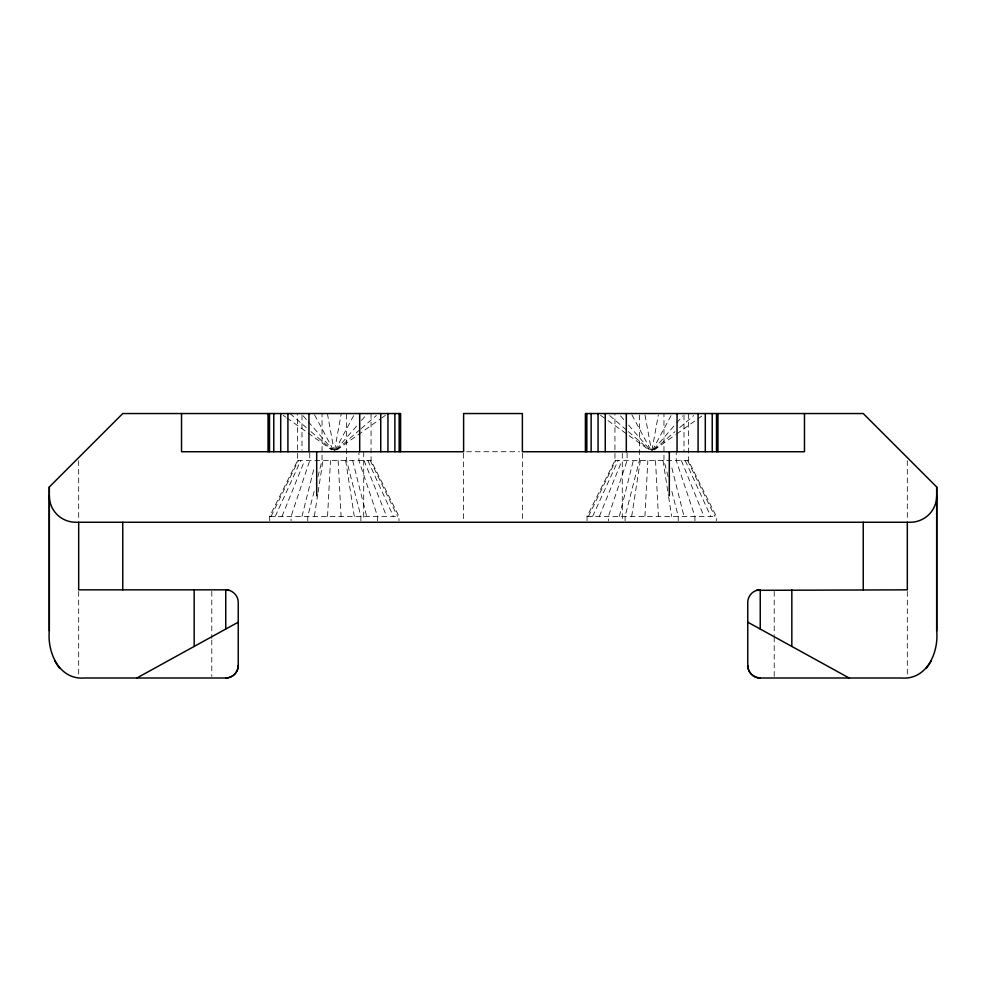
<?xml version="1.0" encoding="UTF-8"?>
<svg xmlns="http://www.w3.org/2000/svg" width="986" height="986" viewBox="0 0 986 986"><rect width="100%" height="100%" fill="white"/><g stroke="black" fill="none" stroke-linecap="round" stroke-linejoin="round"><path stroke-width="0.74" stroke-dasharray="4.93 3.7" d="M327.562 516.381L330.483 460.548M644.918 516.381L647.839 460.548M314.349 516.381L317.849 493.752M318.084 492.236L322.977 460.548M631.693 516.381L640.321 460.548M334.587 450.269L341.255 413.541M651.943 450.269L658.34 415.007M301.999 516.381L314.127 467.894M619.356 516.381L633.308 460.548M314.14 491.41L307.755 516.381L307.755 520.793M317.899 476.719L322.04 460.548L322.04 413.541M282.033 516.381L304.612 460.548M599.377 516.381L621.956 460.548M275.267 516.381L300.767 460.548M592.623 516.381L618.123 460.548M271.088 516.381L298.401 460.548M588.445 516.381L615.745 460.548M269.683 520.793L269.683 516.381L297.599 460.548L297.599 413.541M587.027 520.793L587.027 516.381L614.944 460.548L614.944 413.541M335.03 450.417L354.8 413.541M652.375 450.417L671.441 414.86M336.337 449.419L357.425 425.114M361.443 420.48L367.458 413.541M653.681 449.419L675.767 423.955M676.778 422.797L682.805 415.858M336.657 449.727L360.001 429.625M361.172 428.614L376.332 415.55M654.001 449.727L675.016 431.634M679.687 427.616L693.688 415.55M336.818 449.961L380.46 418.865M381.705 417.978L385.452 415.316M654.162 449.961L675.361 434.863M676.618 433.976L696.56 419.753M697.805 418.865L702.796 415.316M466.625 451.736L519.375 451.736M297.599 460.548L371.056 460.548L398.973 516.381L398.973 520.793M614.944 460.548L688.401 460.548L716.317 516.381L716.317 520.793M269.683 516.381L398.973 516.381M587.027 516.381L716.317 516.381M600.548 415.316L606.784 419.753M608.029 420.64L649.182 449.961M283.204 415.316L285.693 417.09M286.938 417.978L306.892 432.188M308.137 433.076L331.826 449.961M609.656 415.55L627.17 430.623M628.328 431.634L649.343 449.727M289.983 413.541L306.313 427.616M310.984 431.634L331.986 449.727M620.539 415.858L624.557 420.48M628.575 425.114L649.663 449.419M303.195 415.858L307.213 420.48M308.211 421.638L332.319 449.419M631.903 414.86L650.97 450.417M314.546 414.86L333.613 450.417M687.599 460.548L714.912 516.381M370.255 460.548L397.555 516.381M685.233 460.548L710.733 516.381M367.877 460.548L393.377 516.381M681.388 460.548L703.979 516.381M364.044 460.548L386.623 516.381M668.101 476.719L663.96 460.548L663.96 413.541M671.86 491.41L678.245 516.381L678.245 520.793M671.873 467.894L684.001 516.381M352.692 460.548L366.644 516.381M645.017 415.007L651.401 450.269M327.401 413.541L334.057 450.269M663.023 460.548L668.385 495.255M668.619 496.771L671.651 516.381M345.679 460.548L354.307 516.381M655.517 460.548L658.426 516.381M338.161 460.548L341.082 516.381M907.317 460.696L907.317 520.694M907.317 591.464L907.317 676.076M774.207 591.366L774.207 635.44M774.207 636.956L774.207 676.47M694.933 520.793L694.933 516.381L676.248 460.548L676.248 452.968M688.401 413.541L688.401 460.548M684.001 415.069L684.001 451.736M639.384 415.057L639.384 460.548L625.099 516.381L625.099 520.793M627.096 452.968L627.096 460.548L608.424 516.381L608.424 520.793M622.289 453.264L622.289 520.731M522.383 453.264L522.383 520.731M463.617 453.264L463.617 520.731M377.589 520.793L377.589 516.381L358.904 460.548L358.904 452.968M371.056 413.541L371.056 460.548M363.711 451.736L363.711 520.731M360.901 520.793L360.901 516.381L346.616 460.548L346.616 413.541M309.752 452.968L309.752 460.548L291.067 516.381L291.067 520.793M301.999 415.069L301.999 450.208M211.793 591.366L211.793 638.472M211.793 640L211.793 676.47M78.683 460.696L78.683 520.694M78.683 591.464L78.683 676.076"/><path stroke-width="1.48" d="M78.683 522.26L78.683 589.838L225.757 589.838C232.437 589.801 238.279 595.643 238.242 602.335L238.242 665.501C238.279 672.193 232.437 678.035 225.757 677.998L84.562 677.998C59.222 680.167 47.155 652.498 49.3 630.978L49.3 486.998L122.757 413.541L400.599 413.541L400.599 451.736M585.401 451.736L585.401 413.541L863.243 413.541L936.7 486.998L936.7 630.978C938.845 652.498 926.778 680.167 901.438 677.998L760.243 677.998C753.563 678.035 747.721 672.193 747.758 665.501L747.758 602.335C747.795 596.678 751.924 591.353 757.495 590.207M936.7 486.998L936.7 630.978M936.7 495.81L936.38 499.951A26.449 26.449 0 0 1 910.251 522.26L75.749 522.26A26.449 26.449 0 0 1 49.62 499.951L49.3 495.81M136.869 677.998L238.242 622.166M756.866 590.331L907.317 589.838L907.317 522.26M757.014 590.269L760.243 589.838L760.243 629.043M229.134 590.331L225.757 589.838L225.757 629.043M747.758 622.166L849.131 677.998M863.243 522.26L863.243 589.838M804.477 413.541L804.477 451.736L522.383 451.736L522.383 413.541L463.617 413.541L463.617 451.736L181.523 451.736L181.523 413.541M791.832 589.838L791.832 646.434M717.956 413.541L717.956 451.736M716.502 413.541L716.502 451.736M712.225 413.541L712.225 451.736M705.298 413.541L705.298 451.736M698.088 413.541L698.088 451.736M677.049 413.541L677.049 451.736M669.309 451.736L669.309 495.81M626.307 413.541L626.307 451.736M605.256 413.541L605.256 451.736M598.058 413.541L598.058 451.736M591.132 413.541L591.132 451.736M586.843 413.541L586.843 451.736M399.157 413.541L399.157 451.736M394.868 413.541L394.868 451.736M387.942 413.541L387.942 451.736M380.744 413.541L380.744 451.736M359.693 413.541L359.693 451.736M316.691 451.736L316.691 495.81M308.951 413.541L308.951 451.736M287.912 413.541L287.912 451.736M280.702 413.541L280.702 451.736M273.775 413.541L273.775 451.736M269.498 413.541L269.498 451.736M268.044 413.541L268.044 451.736M194.168 589.838L194.168 646.434M122.757 522.26L122.757 589.838M49.3 486.998L49.3 630.978M760.243 677.998A12.485 12.485 0 0 1 747.758 665.501M931.055 661.064A34.362 24.305 90 0 1 926.039 668.471M238.242 665.501A12.485 12.485 0 0 1 225.757 677.998M59.961 668.471A34.362 24.305 90 0 1 54.945 661.064"/></g></svg>
